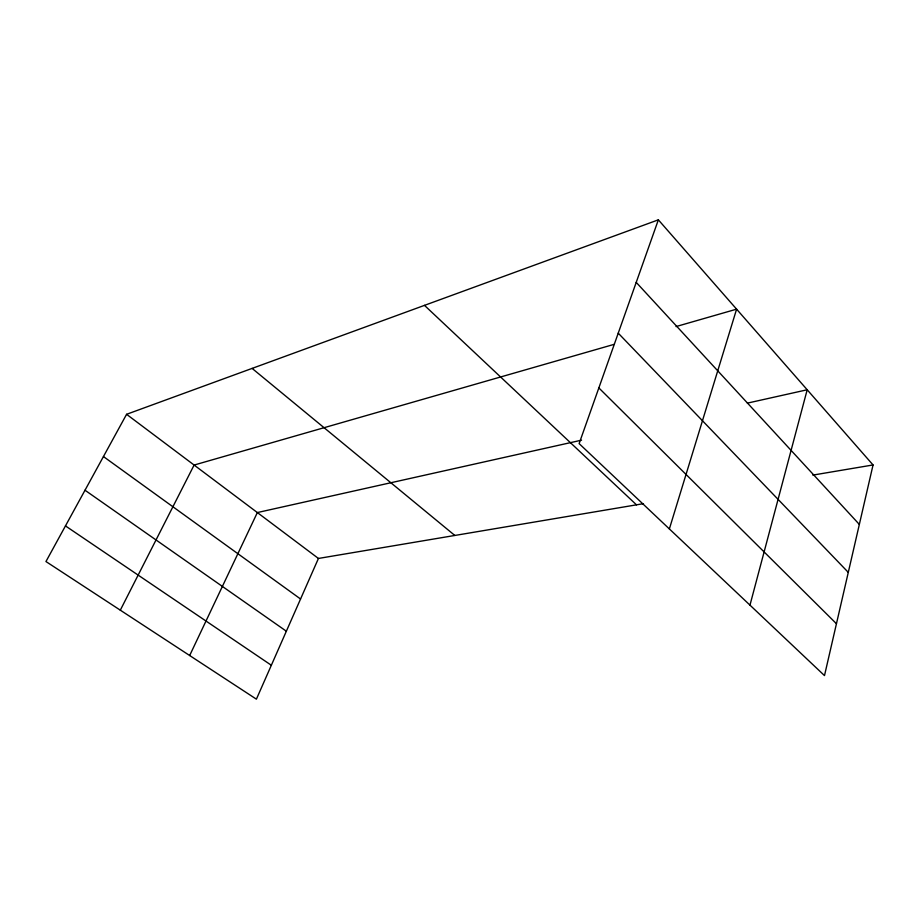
<?xml version="1.0" encoding="UTF-8"?>
<svg xmlns="http://www.w3.org/2000/svg" width="919" height="919" viewBox="0 0 919 919"><rect width="100%" height="100%" fill="white"/><g stroke="black" fill="none" stroke-linecap="round" stroke-linejoin="round"><path stroke-width="1.38" d="M873.05 464.957L824.492 675.591L579.131 443.613L658.36 219.836L873.05 464.957L812.821 475.112M749.973 605.139L807.192 389.771L747.365 403.131M669.365 528.93L736.601 309.163L676.028 326.578M643.472 503.658L318.433 558.453L256.401 699.164L45.95 561.543L126.581 414.308L658.36 219.836M189.67 655.523L257.354 512.561L581.555 440.167M120.309 610.17L194.116 465.048L614.076 344.372M65.467 525.909L271.346 665.264M84.996 490.229L286.36 631.215M103.445 456.559L300.559 599.004M126.581 414.308L318.433 558.453M252.116 368.404L454.836 535.455M424.475 305.361L636.488 504.841M598.855 387.921L836.451 623.725M618.234 333.149L848.283 572.365M636.212 282.363L859.345 524.427"/></g></svg>
